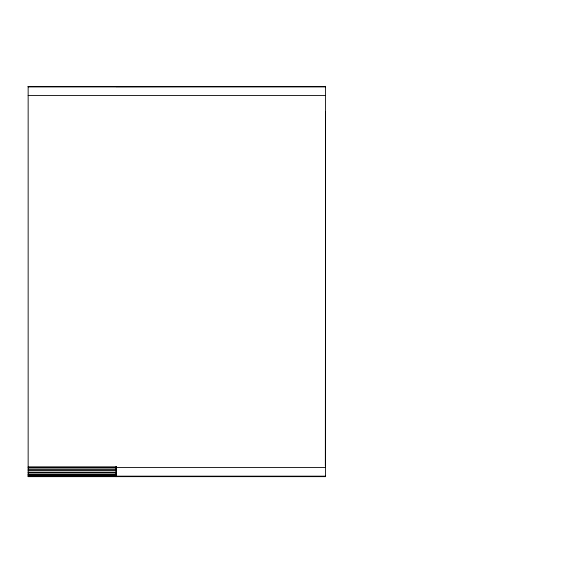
<?xml version="1.0" encoding="UTF-8"?>
<svg xmlns="http://www.w3.org/2000/svg" width="563" height="563" viewBox="0 0 563 563"><rect width="100%" height="100%" fill="white"/><g stroke="black" fill="none" stroke-linecap="round" stroke-linejoin="round"><path stroke-width="0.84" d="M325.562 86.42L116.055 86.667M116.055 86.491L325.562 86.491M28.15 86.667L325.562 86.667M28.15 86.829L325.562 86.829M28.15 95.506L325.562 95.506M325.562 111.629L325.344 465.84M28.15 466.861L116.055 466.861M28.15 467.564L325.562 467.494M28.15 468.008L116.055 468.008M28.15 469.605L116.055 469.605M28.15 470.569L116.055 470.569M28.15 472.188L116.055 472.188M28.15 472.85L116.055 472.85M28.15 474.285L116.055 474.285M28.15 474.686L116.055 474.686M28.15 475.756L116.055 475.756M28.15 475.96L116.055 475.96M116.055 476.171L325.562 476.171M28.15 476.551L325.562 476.551M325.562 86.301L325.562 476.643L28.15 476.643L28.15 86.357M116.274 466.657L116.274 476.171M116.055 466.502L116.055 476.699"/></g></svg>
